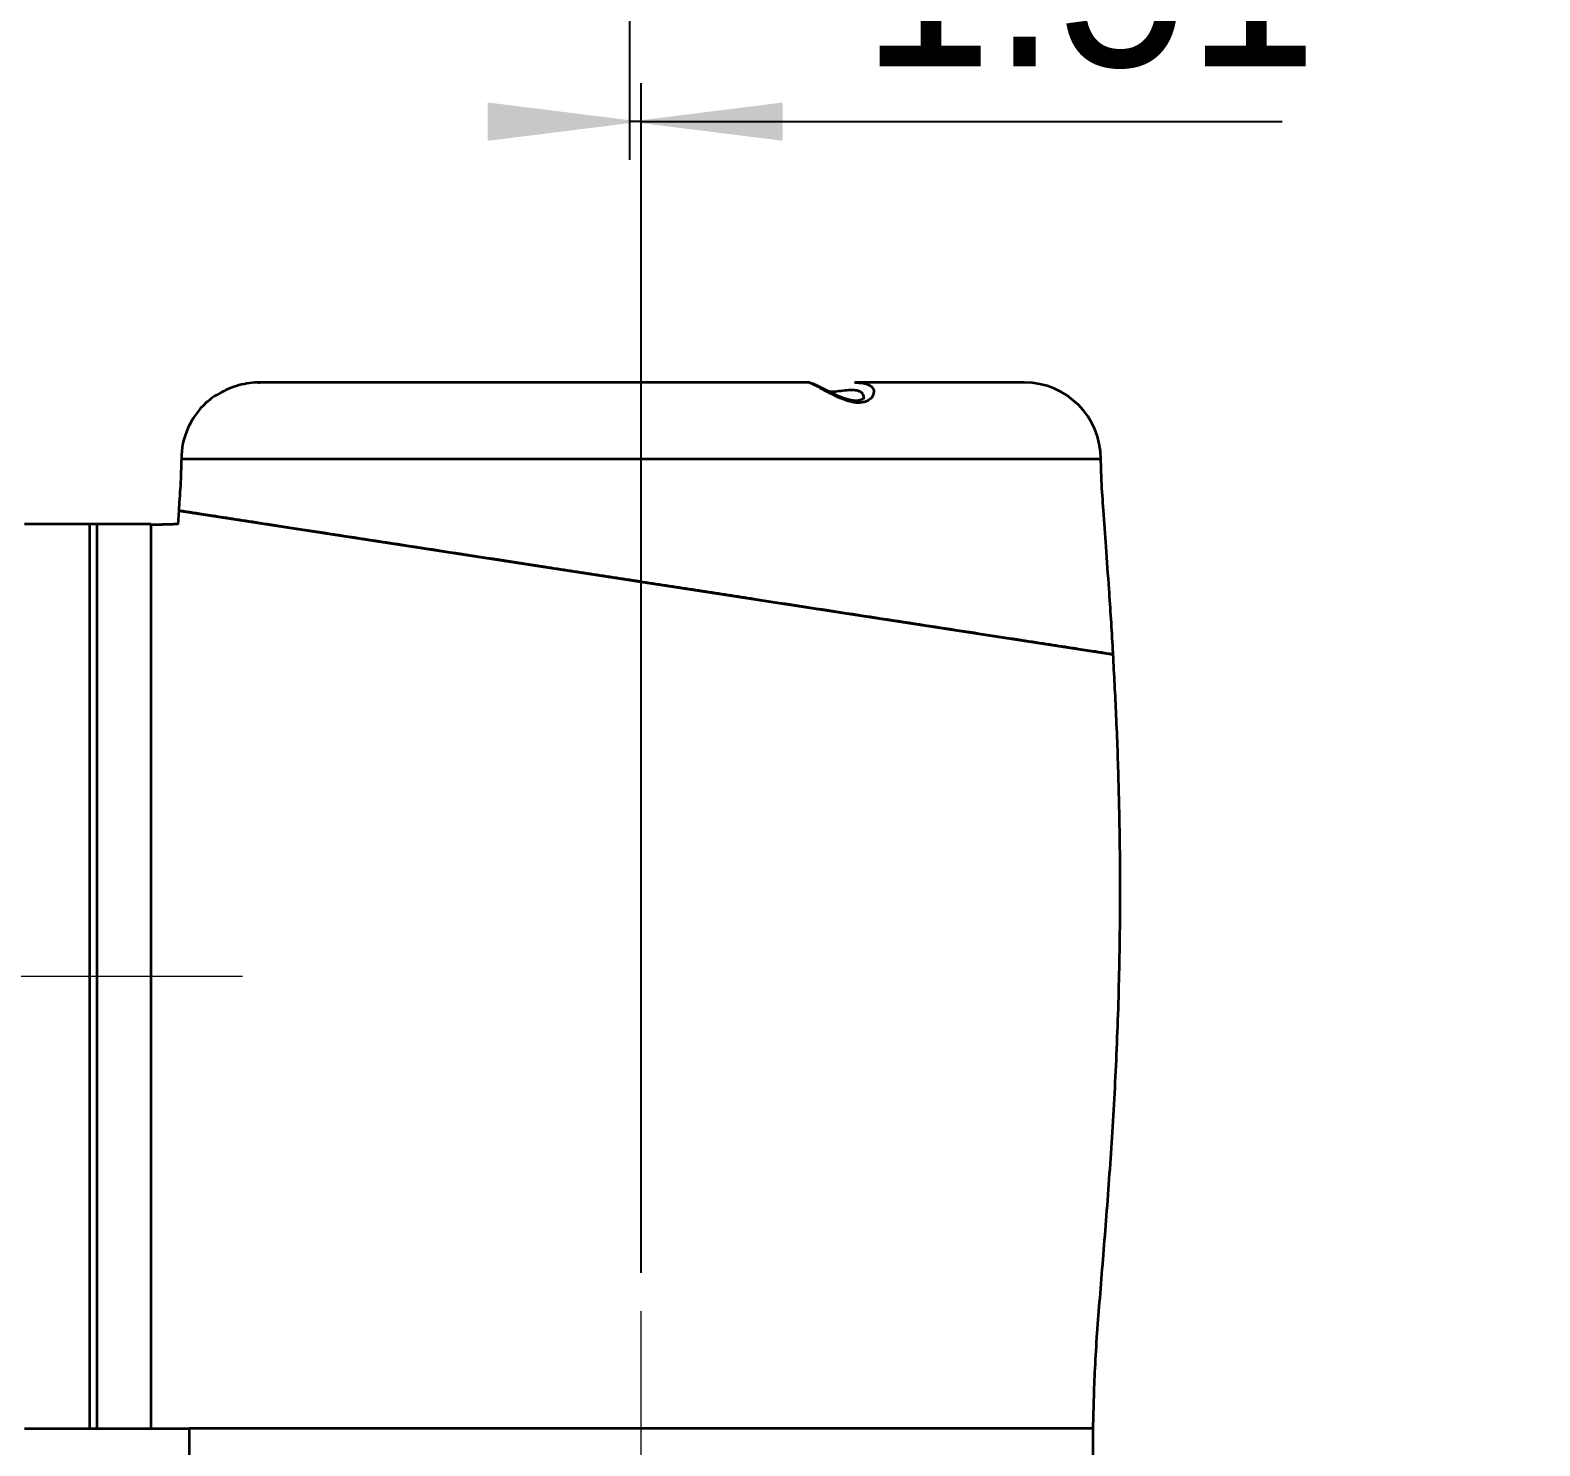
# Model space of a CAD drawing. Header units: millimetres. Extents: x 116 to 166, y 85 to 196.
# Drawn here: x 146.68 to 166.38, y 97.41 to 115.88 of the extents above; entities that cross this region are included whole.
import ezdxf

# ---------------------------------------------------------------- set-up
doc = ezdxf.new("R2010")
doc.units = ezdxf.units.MM
doc.linetypes.add('CENTERX2', pattern=[20.32, 12.7, -2.54, 2.54, -2.54])
doc.layers.add('SLD-0', color=179, linetype='Continuous')
doc.layers.add('标注层', color=7, linetype='Continuous')
doc.styles.add('SLDTEXTSTYLE1', font='GOTHIC.TTF', dxfattribs={"width": 0.79431})
doc.styles.add('SLDTEXTSTYLE2', font='GOTHIC.TTF', dxfattribs={"width": 0.913})
doc.dimstyles.new('SLDDIMSTYLE0', dxfattribs={"dimtxt": 2.5, "dimasz": 3.5, "dimexe": 0, "dimexo": 0.0625, "dimgap": 0.625, "dimtad": 2, "dimlfac": 10, "dimrnd": 1e-09, "dimzin": 12, "dimdsep": 46, "dimtxsty": 'SLDTEXTSTYLE1', "dimblk1": 'NONE', "dimblk2": 'NONE', "dimsah": 1, "dimcen": 0.09, "dimadec": 0, "dimazin": 3, "dimtfac": 1, "dimtofl": 0, "dimtmove": 0, "dimatfit": 3, "dimldrblk": 'NONE', "dimfxl": 0, "dimfrac": 2, "dimtolj": 1, "dimtzin": 12, "dimarcsym": 0})

# ---------------------------------------------------------------- blocks, each defined once
blk = doc.blocks.new('_D_4')
at = {"layer": '标注层'}
for p, q in [((154.502, 161.857), (154.502, 119.134)), ((140.238, 113.767), (140.238, 120.134)), ((140.238, 119.634), (154.502, 119.634)), ((154.502, 119.634), (164.584, 119.634))]:
    blk.add_line(p, q, dxfattribs=at)
for points in [[(140.238, 119.634), (142.238, 119.384), (142.238, 119.884)], [(154.502, 119.634), (152.502, 119.884), (152.502, 119.384)]]:
    blk.add_solid(points, dxfattribs=at)
at = {"layer": '标注层', "insert": (155.969, 122.857), "char_height": 2.5, "attachment_point": 1, "style": 'SLDTEXTSTYLE2'}
blk.add_mtext('142.64', dxfattribs=at)
blk = doc.blocks.new('_NONE')
blk = doc.blocks.new('_D_5')
at = {"layer": '标注层'}
for p, q in [((154.502, 161.857), (154.502, 114.191)), ((154.653, 99.667), (154.653, 115.191)), ((154.653, 114.691), (154.502, 114.691)), ((154.653, 114.691), (163.018, 114.691))]:
    blk.add_line(p, q, dxfattribs=at)
for points in [[(154.653, 114.691), (152.653, 114.941), (152.653, 114.441)], [(154.502, 114.691), (156.502, 114.441), (156.502, 114.941)]]:
    blk.add_solid(points, dxfattribs=at)
at = {"layer": '标注层', "insert": (157.535, 117.913), "char_height": 2.5, "attachment_point": 1, "style": 'SLDTEXTSTYLE2'}
blk.add_mtext('1.51', dxfattribs=at)
blk = doc.blocks.new('_D_6')
at = {"layer": '标注层'}
for p, q in [((140.238, 108.037), (140.238, 85.275)), ((154.653, 93.822), (154.653, 85.275)), ((154.653, 85.775), (140.238, 85.775))]:
    blk.add_line(p, q, dxfattribs=at)
for points in [[(140.238, 85.775), (142.238, 85.525), (142.238, 86.025)], [(154.653, 85.775), (152.653, 86.025), (152.653, 85.525)]]:
    blk.add_solid(points, dxfattribs=at)
at = {"layer": '标注层', "insert": (143.139, 88.998), "char_height": 2.5, "attachment_point": 1, "style": 'SLDTEXTSTYLE2'}
blk.add_mtext('144.15', dxfattribs=at)
blk = doc.blocks.new('_D_7')
at = {"layer": '标注层'}
for p, q in [((144.108, 103.537), (127.953, 103.537)), ((128.453, 103.537), (128.453, 91.522)), ((146.253, 91.522), (127.953, 91.522))]:
    blk.add_line(p, q, dxfattribs=at)
for points in [[(128.453, 103.537), (128.203, 101.537), (128.703, 101.537)], [(128.453, 91.522), (128.703, 93.522), (128.203, 93.522)]]:
    blk.add_solid(points, dxfattribs=at)
at = {"layer": '标注层', "insert": (125.23, 93.222), "char_height": 2.5, "attachment_point": 1, "rotation": 90, "style": 'SLDTEXTSTYLE2'}
blk.add_mtext('120.15', dxfattribs=at)

msp = doc.modelspace()

# ---------------------------------------------------------------- linework, layer by layer
at = {"layer": 'SLD-0', "color": 179, "linetype": 'Continuous', "lineweight": 35}
for p, q in [((149.6525, 111.2849), (149.6756, 111.2858)), ((156.8551, 111.2869), (149.665, 111.2869)), ((156.8467, 111.2858), (156.848, 111.2852)), ((156.9089, 111.2665), (156.9078, 111.267)), ((156.956, 111.2435), (156.9089, 111.2665)), ((157.0251, 111.2086), (156.956, 111.2435)), ((157.1199, 111.1607), (157.0251, 111.2086)), ((157.218, 111.1147), (157.1199, 111.1607)), ((157.3084, 111.0789), (157.218, 111.1147)), ((159.6534, 111.2869), (157.4429, 111.2869)), ((157.3886, 111.0564), (157.3084, 111.0789)), ((157.4604, 111.0487), (157.3886, 111.0564)), ((157.5114, 111.0552), (157.4604, 111.0487)), ((157.5467, 111.0711), (157.5114, 111.0552)), ((157.5635, 111.0879), (157.5467, 111.0711)), ((157.5636, 111.0858), (157.5635, 111.0879)), ((148.6189, 109.6149), (148.606, 109.4339)), ((148.6231, 109.6146), (160.8144, 107.739)), ((147.4534, 109.4369), (146.6084, 109.4369)), ((147.5534, 109.4369), (147.4534, 109.4369)), ((147.4534, 109.4369), (147.4534, 97.6369)), ((148.2534, 109.4369), (147.5534, 109.4369)), ((147.5534, 97.6369), (147.5534, 109.4369)), ((148.2534, 109.4369), (148.2534, 97.6369)), ((148.2534, 109.4343), (148.2534, 97.6369)), ((148.2534, 109.4343), (148.4034, 109.4343)), ((148.6093, 109.4369), (148.5762, 109.4369)), ((146.6084, 97.6369), (147.4534, 97.6369)), ((147.4534, 97.6369), (147.5534, 97.6369)), ((147.5534, 97.6369), (148.2534, 97.6369)), ((148.2534, 97.6369), (148.7534, 97.6369)), ((148.7534, 97.6369), (148.7534, 97.1869)), ((160.5534, 97.1869), (160.5534, 97.6369))]:
    msp.add_line(p, q, dxfattribs=at)
at = {"layer": 'SLD-0', "color": 8, "linetype": 'Continuous', "lineweight": 35}
for p, q in [((160.6534, 110.2869), (148.6534, 110.2869)), ((160.5534, 97.6369), (148.7534, 97.6369))]:
    msp.add_line(p, q, dxfattribs=at)
at = {"layer": 'SLD-0', "color": 179, "linetype": 'Continuous', "lineweight": 35}
for centre, start, end in [((159.6534, 110.2869), 0, 90), ((149.6534, 110.2869), 132.42976, 180)]:
    msp.add_arc(centre, 1, start, end, dxfattribs=at)
for points, knots in [([(149.6752, 111.2846), (149.6548, 111.2853), (149.5937, 111.2874), (149.4733, 111.2705), (149.333, 111.2323), (149.1988, 111.175), (149.079, 111.104), (149.0041, 111.0467), (148.9733, 111.0201), (148.9779, 111.0241), (148.9789, 111.0249)], [0, 0, 0, 0, 0.0740701, 0.2213155, 0.3643117, 0.5145467, 0.6803495, 0.8548714, 0.9696877, 1, 1, 1, 1]), ([(156.9078, 111.267), (156.9015, 111.27), (156.8914, 111.2746), (156.8899, 111.2753), (156.8894, 111.2756)], [0, 0, 0, 0, 0.6222377, 1, 1, 1, 1]), ([(148.6534, 110.2869), (148.6512, 110.2014), (148.646, 109.9999), (148.6304, 109.7761), (148.6205, 109.6377), (148.6189, 109.615)], [0, 0, 0, 0, 0.3809975, 0.8987483, 1, 1, 1, 1]), ([(160.8139, 107.739), (160.8129, 107.7607), (160.7985, 108.0452), (160.7664, 108.5133), (160.7235, 109.1182), (160.6897, 109.5894), (160.6622, 109.9705), (160.656, 110.1932), (160.6534, 110.2869)], [0, 0, 0, 0, 0.025534, 0.3347735, 0.5511819, 0.7382012, 0.8898964, 1, 1, 1, 1]), ([(160.8144, 107.739), (160.8069, 107.7402), (160.792, 107.7425), (160.6747, 107.7605), (160.4901, 107.7889), (160.2312, 107.8287), (159.9059, 107.8788), (159.5168, 107.9387), (159.0666, 108.0079), (158.5628, 108.0854), (158.0106, 108.1704), (157.4151, 108.262), (156.7848, 108.359), (156.127, 108.4602), (155.4492, 108.5644), (154.7603, 108.6704), (154.0696, 108.7767), (153.3859, 108.8819), (152.7178, 108.9847), (152.0749, 109.0836), (151.4667, 109.1771), (150.8998, 109.2643), (150.3824, 109.3439), (149.9229, 109.4146), (149.525, 109.4759), (149.1938, 109.5268), (148.9351, 109.5666), (148.7511, 109.5949), (148.6379, 109.6123), (148.627, 109.614), (148.6218, 109.6148)], [0, 0, 0, 0, 0.0352049, 0.0705222, 0.1057276, 0.1409403, 0.1762645, 0.2114787, 0.2469121, 0.282457, 0.3178922, 0.3536852, 0.3895907, 0.4253851, 0.4615288, 0.4977867, 0.5339307, 0.5702668, 0.6067187, 0.6430539, 0.6793347, 0.7157322, 0.7520111, 0.7880029, 0.8241111, 0.8601009, 0.895688, 0.9313902, 0.9669761, 1, 1, 1, 1]), ([(148.5773, 109.4368), (148.575, 109.4368), (148.5638, 109.4364), (148.5289, 109.4356), (148.4799, 109.4347), (148.4353, 109.4343), (148.4096, 109.4343), (148.4034, 109.4343)], [0.53679197, 0.53679197, 0.53679197, 0.53679197, 0.64411434, 0.75145421, 0.85883526, 0.96621693, 1, 1, 1, 1]), ([(160.5534, 97.6369), (160.5602, 97.917), (160.5744, 98.5063), (160.6493, 99.4311), (160.7312, 100.4398), (160.81, 101.5271), (160.8704, 102.6799), (160.9047, 103.8778), (160.9086, 105.0015), (160.8896, 106.0257), (160.8589, 106.9061), (160.8283, 107.4739), (160.8139, 107.739)], [0, 0, 0, 0, 0.0831075, 0.1747913, 0.2750962, 0.3833168, 0.4981005, 0.6174564, 0.7387291, 0.831331, 0.9212672, 1, 1, 1, 1])]:
    msp.add_open_spline(points, degree=3, knots=knots, dxfattribs=at)
at = {"layer": 'SLD-0', "color": 8, "linetype": 'Continuous', "lineweight": 35}
for points, knots in [([(157.4375, 111.2847), (157.4664, 111.2851), (157.5372, 111.2861), (157.6179, 111.2649), (157.6769, 111.2229), (157.6971, 111.1625), (157.6737, 111.0952), (157.6165, 111.048), (157.5448, 111.0235), (157.4623, 111.0188), (157.3444, 111.0444), (157.2161, 111.0971), (157.0807, 111.1663), (156.9577, 111.2329), (156.8758, 111.2748), (156.8405, 111.2884), (156.8458, 111.2861), (156.8467, 111.2858)], [0, 0, 0, 0, 0.0504801, 0.1239978, 0.1962568, 0.2732308, 0.3582236, 0.4309712, 0.4643356, 0.5211946, 0.578372, 0.6526617, 0.7300966, 0.8218756, 0.9100484, 0.9861618, 1, 1, 1, 1]), ([(157.5619, 111.0817), (157.5607, 111.0977), (157.5584, 111.1302), (157.5201, 111.1671), (157.4548, 111.1875), (157.364, 111.1875), (157.2622, 111.1755), (157.1743, 111.1638), (157.1295, 111.1637), (157.1142, 111.1636)], [0, 0, 0, 0, 0.1480747, 0.2991862, 0.4494718, 0.607522, 0.76613, 0.9203195, 1, 1, 1, 1])]:
    msp.add_open_spline(points, degree=3, knots=knots, dxfattribs=at)
at = {"layer": '标注层', "linetype": 'CENTERX2', "lineweight": 18}
for p, q in [((149.4534, 103.5369), (144.6084, 103.5369)), ((154.6534, 94.3219), (154.6534, 99.1669))]:
    msp.add_line(p, q, dxfattribs=at)

# ---------------------------------------------------------------- dimensions: what is measured, and where the dimension line sits
at = {"layer": '标注层'}
for base, p1, p2, picture, middle in [((140.2384, 119.6343), (154.5022, 162.3569), (140.2384, 113.2669), '_D_4', (160.2763, 119.6343)), ((154.6534, 114.6906), (154.5022, 162.3569), (154.6534, 99.1669), '_D_5', (160.2763, 114.6906)), ((154.6534, 85.7751), (140.2384, 108.5369), (154.6534, 94.3219), '_D_6', (147.4459, 85.7751))]:
    dim = msp.add_linear_dim(base=base, p1=p1, p2=p2, dimstyle='SLDDIMSTYLE0', dxfattribs=at)
    dim.commit()
    dim.dimension.update_dxf_attribs({"geometry": picture, "text_midpoint": middle, "dimtype": 160})
dim = msp.add_linear_dim(base=(128.4527, 103.5369), p1=(146.7534, 91.5219), p2=(144.6084, 103.5369), angle=90, dimstyle='SLDDIMSTYLE0', dxfattribs=at)
dim.commit()
dim.dimension.update_dxf_attribs({"geometry": '_D_7', "text_midpoint": (128.4527, 97.5294), "dimtype": 160})

doc.saveas('drawing.dxf')
